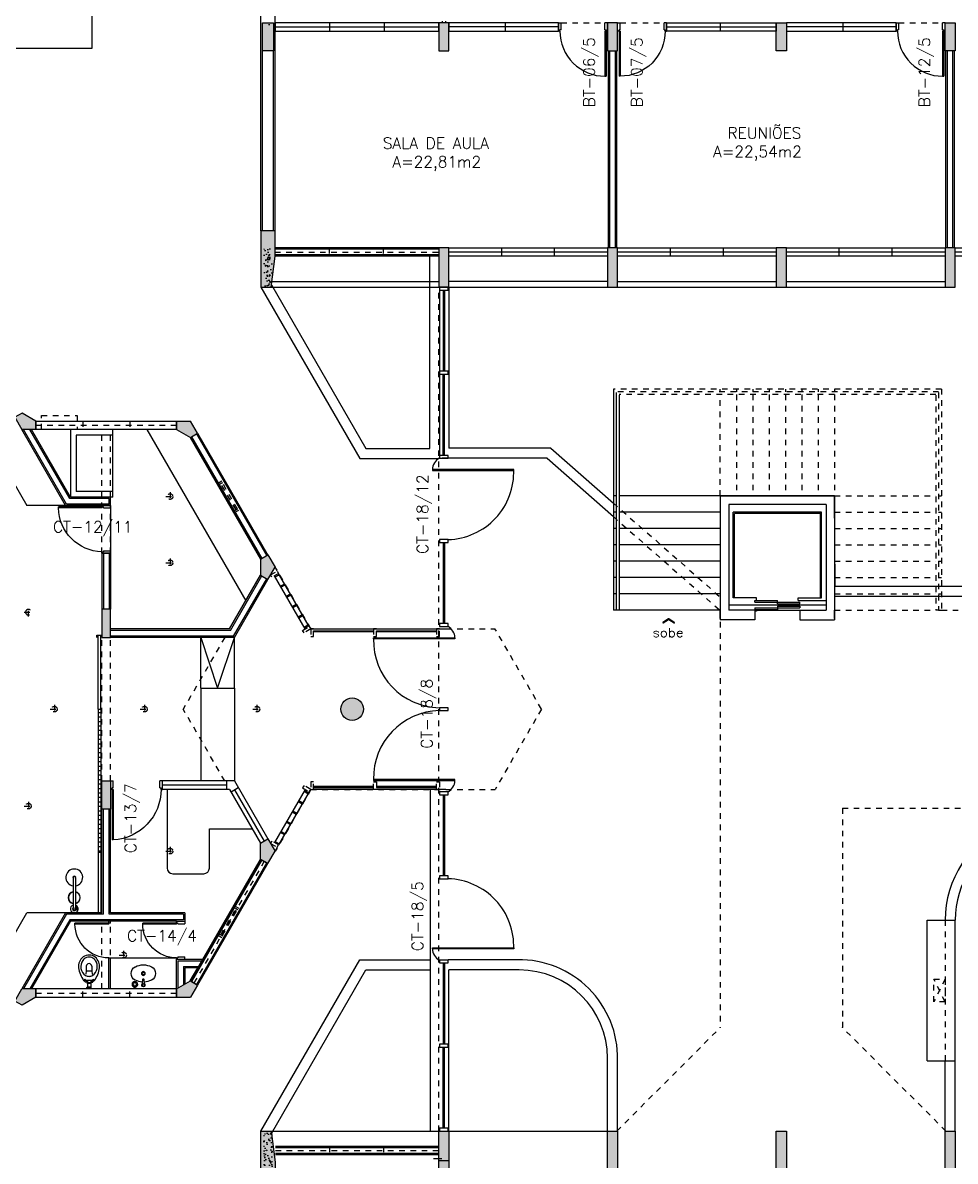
# Model space of a CAD drawing. Header units: metres. Extents: x -31 to 130, y -13 to 69.
# Drawn here: x -4.68 to 11.89, y 14.09 to 34.33 of the extents above; entities that cross this region are included whole.
import ezdxf

# ---------------------------------------------------------------- set-up
doc = ezdxf.new("R2010")
doc.units = ezdxf.units.M
doc.header["$LTSCALE"] = 0.002
doc.header["$MEASUREMENT"] = 0
doc.linetypes.add('HIDDEN', pattern=[9.525, 6.35, -3.175])
doc.linetypes.add('HIDDEN2', pattern=[4.7625, 3.175, -1.5875])
doc.layers.get('0').update_dxf_attribs({"linetype": 'CONTINUOUS'})
for name, color, linetype in [('A-WC', 2, 'CONTINUOUS'), ('alv', 2, 'CONTINUOUS'), ('ar-alv', 2, 'CONTINUOUS'), ('ar-banc', 1, 'CONTINUOUS'), ('ar-banco', 2, 'CONTINUOUS'), ('ar-cal', 2, 'CONTINUOUS'), ('ar-div', 2, 'CONTINUOUS'), ('ar-esq', 2, 'CONTINUOUS'), ('ar-estc', 1, 'CONTINUOUS'), ('AR-LAY-OUT-EQUIPAMENTOS', 1, 'CONTINUOUS'), ('ar-piso', 1, 'CONTINUOUS'), ('ar-proj', 1, 'HIDDEN'), ('ar-projarmario', 1, 'HIDDEN'), ('ar-reboco', 2, 'CONTINUOUS'), ('ar-wc', 2, 'CONTINUOUS'), ('cap01', 2, 'CONTINUOUS'), ('cap02', 1, 'CONTINUOUS'), ('corrimao', 2, 'CONTINUOUS'), ('el-lumin', 1, 'HIDDEN2'), ('elevador', 1, 'CONTINUOUS'), ('ENDEREÇO', 2, 'CONTINUOUS'), ('esq-01', 1, 'CONTINUOUS'), ('esq-02', 1, 'CONTINUOUS'), ('esq-03', 1, 'HIDDEN'), ('estc-01', 3, 'CONTINUOUS'), ('h-estc', 3, 'CONTINUOUS'), ('h-jardim', 1, 'CONTINUOUS'), ('MARGEM', 1, 'CONTINUOUS'), ('mob1', 1, 'CONTINUOUS'), ('nivel', 1, 'CONTINUOUS'), ('proj', 1, 'HIDDEN'), ('ptm', 2, 'CONTINUOUS'), ('ptm1', 1, 'CONTINUOUS'), ('SIM', 1, 'CONTINUOUS'), ('TEXTO', 2, 'CONTINUOUS'), ('URB-ESTACION', 1, 'CONTINUOUS'), ('WC1', 1, 'CONTINUOUS'), ('WC2', 1, 'CONTINUOUS'), ('WC3', 41, 'CONTINUOUS'), ('ÁREA', 2, 'CONTINUOUS')]:
    doc.layers.add(name, color=color, linetype=linetype)
doc.styles.add('S16', font='simplex.shx', dxfattribs={"width": 1.1, "height": 0.16})
doc.styles.add('UNB-100', font='simplex.shx', dxfattribs={"height": 0.2})
doc.styles.add('UNB1-100', font='simplex.shx', dxfattribs={"height": 0.2})

# ---------------------------------------------------------------- blocks, each defined once
blk = doc.blocks.new('plr01-01p')
at = {"layer": 'h-estc'}
blk.add_hatch(color=3, dxfattribs=at).paths.add_polyline_path([(0.09, 0.075), (-0.09, 0.075), (-0.09, -0.625), (0.09, -0.625)])
at = {"layer": 'estc-01', "color": 3}
blk.add_lwpolyline([(-0.09, 0.075), (-0.09, -0.625), (0.09, -0.625), (0.09, 0.075)], close=True, dxfattribs=at)
blk = doc.blocks.new('plr02-01p')
at = {"layer": 'h-estc'}
blk.add_hatch(color=3, dxfattribs=at).paths.add_polyline_path([(0.09, 0.075), (-0.09, 0.075), (-0.09, -0.425), (0.09, -0.425)])
at = {"layer": 'estc-01', "color": 3}
blk.add_lwpolyline([(-0.09, 0.075), (-0.09, -0.425), (0.09, -0.425), (0.09, 0.075)], close=True, dxfattribs=at)
blk = doc.blocks.new('esq15-01p')
at = {"layer": 'esq-01'}
for p, q in [((2.91, 0), (0.09, 0)), ((1.03, -0.075), (1.03, 0.075)), ((1.97, -0.075), (1.97, 0.075))]:
    blk.add_line(p, q, dxfattribs=at)
at = {"layer": 'esq-02'}
blk.add_lwpolyline([(2.91, -0.075), (0.09, -0.075), (0.09, 0.075), (2.91, 0.075)], close=True, dxfattribs=at)
blk = doc.blocks.new('pm-80-01p')
at = {"layer": 'ptm'}
for p, q in [((0.105, 0.075), (0.105, 0.875)), ((0.125, 0.875), (0.105, 0.875)), ((0.125, 0.075), (0.125, 0.875)), ((0.105, 0.075), (0.08, 0.075)), ((0.08, 0.075), (0.08, -0.075)), ((0.125, 0.075), (0.105, 0.075)), ((0.105, 0.075), (0.105, 0.05)), ((0.125, 0.05), (0.105, 0.05)), ((0.125, 0.05), (0.125, -0.075)), ((0.905, 0.05), (0.905, -0.075)), ((0.905, 0.05), (0.925, 0.05)), ((0.925, 0.075), (0.95, 0.075)), ((0.925, 0.075), (0.925, 0.05)), ((0.95, 0.075), (0.95, -0.075)), ((0.08, -0.075), (0.125, -0.075)), ((0.95, -0.075), (0.905, -0.075))]:
    blk.add_line(p, q, dxfattribs=at)
at = {"layer": 'ptm', "color": 1}
blk.add_arc((0.125, 0.075), 0.8, 360, 90, dxfattribs=at)
blk = doc.blocks.new('esq16-01p')
at = {"layer": 'esq-01'}
for p, q in [((2.025, 0), (0.075, 0)), ((1.075, 0.075), (1.075, -0.075)), ((2.025, 0.075), (2.025, -0.075))]:
    blk.add_line(p, q, dxfattribs=at)
at = {"layer": 'esq-02'}
blk.add_lwpolyline([(2.025, 0.075), (0.075, 0.075), (0.075, -0.075), (2.025, -0.075)], close=True, dxfattribs=at)
at = {"rotation": 180}
blk.add_blockref('pm-80-01p', (2.975, 0), dxfattribs=at)
blk = doc.blocks.new('plr02-02p')
at = {"layer": 'h-estc'}
h = blk.add_hatch(dxfattribs=at)
h.set_pattern_fill('AR-CONC', color=256, scale=0.001, style=0)
h.set_pattern_definition([(50, (0, 0), (0.18218, -0.01594), [0.01905, -0.20955]), (355, (0, 0), (-0.03524, 0.19106), [0.01524, -0.16764]), (100.45, (0.01518, -0.00133), (0.14694, 0.17512), [0.01619, -0.17809]), (46.18, (0, 0.0508), (0.27108, -0.04204), [0.02857, -0.31433]), (96.64, (0.0226, 0.0473), (0.2374, 0.24743), [0.02429, -0.26714]), (351.18, (0, 0.0508), (0.2374, 0.24743), [0.02286, -0.25146]), (21, (0.0254, 0.0381), (0.15161, -0.10227), [0.01905, -0.20955]), (326, (0.0254, 0.0381), (0.0618, 0.18419), [0.01524, -0.16764]), (71.45, (0.03803, 0.02958), (0.21342, 0.08192), [0.01619, -0.17809]), (37.5, (0, 0), (0.00309, 0.084555), [0, -0.165608, 0, -0.17018, 0, -0.168275]), (7.5, (0, 0), (0.06682, 0.10018), [0, -0.097028, 0, -0.161798, 0, -0.064135]), (327.5, (-0.05664, 0), (0.13559, -0.00573), [0, -0.0635, 0, -0.19812, 0, -0.26289]), (317.5, (-0.08204, 0), (0.14813, 0.02543), [0, -0.08255, 0, -0.131572, 0, -0.18669])])
h.paths.add_polyline_path([(-0.125, 0.075), (-0.125, 0), (0, 0), (0, 0.075)])
h = blk.add_hatch(color=256, dxfattribs=at)
h.paths.add_polyline_path([(0.1, 0), (-0.1, 0), (-0.1, -0.425), (0.1, -0.425)])
h.paths.add_polyline_path([(0, 0.075), (-0.1, 0.075), (-0.1, 0), (0, 0)])
h.paths.add_polyline_path([(0.1, 0.075), (0, 0.075), (0, 0), (0.1, 0)])
at = {"layer": 'estc-01'}
for p, q in [((-0.1, 0.075), (-0.1, -0.425)), ((0.1, -0.425), (0.1, 0.075))]:
    blk.add_line(p, q, dxfattribs=at)
for points in [[(0.1, 0.075), (-0.1, 0.075)], [(-0.1, -0.425), (0.1, -0.425)]]:
    blk.add_lwpolyline(points, dxfattribs=at)
blk = doc.blocks.new('plr01-03p')
at = {"layer": 'h-estc'}
blk.add_hatch(color=256, dxfattribs=at).paths.add_polyline_path([(-0.125, -0.475), (-0.125, -0.925), (0.125, -0.925), (0.125, 0.075), (-0.055, 0.075)])
h = blk.add_hatch(dxfattribs=at)
h.set_pattern_fill('AR-CONC', color=256, scale=0.001, style=0)
h.set_pattern_definition([(50, (0, 0), (0.182185, -0.01594), [0.01905, -0.20955]), (355, (0, 0), (-0.035243, 0.191057), [0.01524, -0.16764]), (100.45, (0.01518, -0.00133), (0.146943, 0.175117), [0.01619, -0.17809]), (46.184, (0, 0.0508), (0.27108, -0.04204), [0.028575, -0.314325]), (96.636, (0.0226, 0.0473), (0.2374, 0.24743), [0.024285, -0.267135]), (351.184, (0, 0.0508), (0.2374, 0.24743), [0.02286, -0.25146]), (21, (0.0254, 0.0381), (0.151615, -0.102266), [0.01905, -0.20955]), (326, (0.0254, 0.0381), (0.0618, 0.18419), [0.01524, -0.16764]), (71.45, (0.03803, 0.02958), (0.213416, 0.081923), [0.01619, -0.17809]), (37.5, (0, 0), (0.0030886, 0.084555), [0, -0.165608, 0, -0.17018, 0, -0.168275]), (7.5, (0, 0), (0.06682, 0.10018), [0, -0.097028, 0, -0.161798, 0, -0.064135]), (327.5, (-0.05664, 0), (0.1355906, -0.005729), [0, -0.0635, 0, -0.19812, 0, -0.26289]), (317.5, (-0.08204, 0), (0.14813, 0.025426), [0, -0.08255, 0, -0.131572, 0, -0.18669])])
h.paths.add_polyline_path([(0.075, 0), (-0.075, 0), (-0.075, -0.625), (0.075, -0.625)])
h.paths.add_polyline_path([(0.075, 0.075), (-0.075, 0.075), (-0.075, 0), (0.075, 0)])
at = {"layer": 'estc-01'}
blk.add_lwpolyline([(-0.125, -0.475), (-0.125, -0.925), (0.125, -0.925), (0.125, 0.075), (-0.055, 0.075), (-0.125, -0.475)], close=True, dxfattribs=at)
blk = doc.blocks.new('esq51-01p')
at = {"layer": 'esq-01'}
for points in [[(-7.45, 0.079), (-7.5, 0.079), (-7.5, -0.075), (-7.45, -0.075)], [(-5.955, 0.079), (-6.005, 0.079), (-6.005, -0.075), (-5.955, -0.075)], [(-4.46, 0.079), (-4.51, 0.079), (-4.51, -0.075), (-4.46, -0.075)], [(-2.965, 0.079), (-3.015, 0.079), (-3.015, -0.075), (-2.965, -0.075)], [(-1.47, 0.079), (-1.52, 0.079), (-1.52, -0.075), (-1.47, -0.075)], [(0.025, 0.079), (-0.025, 0.079), (-0.025, -0.075), (0.025, -0.075)], [(1.52, 0.079), (1.47, 0.079), (1.47, -0.075), (1.52, -0.075)], [(3.015, 0.079), (2.965, 0.079), (2.965, -0.075), (3.015, -0.075)], [(4.51, 0.079), (4.46, 0.079), (4.46, -0.075), (4.51, -0.075)], [(6.005, 0.079), (5.955, 0.079), (5.955, -0.075), (6.005, -0.075)], [(7.5, 0.079), (7.45, 0.079), (7.45, -0.075), (7.5, -0.075)]]:
    blk.add_lwpolyline(points, close=True, dxfattribs=at)
at = {"layer": 'esq-02'}
for p, q in [((-7.45, 0.01), (-6.005, 0.01)), ((-4.51, 0.01), (-5.955, 0.01)), ((-1.52, 0.01), (-2.965, 0.01)), ((2.965, 0.01), (1.52, 0.01)), ((4.51, 0.01), (5.955, 0.01)), ((7.45, 0.01), (6.005, 0.01)), ((-7.45, -0.01), (-6.005, -0.01)), ((-4.51, -0.01), (-5.955, -0.01)), ((-1.52, -0.01), (-2.965, -0.01)), ((2.965, -0.01), (1.52, -0.01)), ((4.51, -0.01), (5.955, -0.01)), ((7.45, -0.01), (6.005, -0.01))]:
    blk.add_line(p, q, dxfattribs=at)
for points in [[(-1.27, -0.198), (-1.25, -0.198), (-1.25, 1.247), (-1.27, 1.247)], [(1.27, -0.198), (1.25, -0.198), (1.25, 1.247), (1.27, 1.247)], [(-4.261, 0.202), (-4.241, 0.202), (-4.241, -1.243), (-4.261, -1.243)], [(4.261, 0.202), (4.241, 0.202), (4.241, -1.243), (4.261, -1.243)]]:
    blk.add_lwpolyline(points, close=True, dxfattribs=at)
for centre in [(-4.25, 0.002), (-1.26, 0.002), (1.26, 0.002), (4.25, 0.002)]:
    blk.add_circle(centre, 0.01, dxfattribs=at)
at = {"layer": 'nivel'}
for centre, radius, start, end in [((-1.224, 0.049), 1.199, 1.4551, 91.2754), ((1.223, 0.049), 1.199, 88.7246, 178.5449), ((-4.25, -0.038), 0.241, 92.5546, 150.7879), ((4.25, -0.038), 0.241, 29.2121, 87.4454), ((-4.214, -0.045), 1.199, 267.753, 358.5449), ((-1.26, 0.042), 0.241, 209.2121, 267.6179), ((1.26, 0.042), 0.241, 272.3821, 330.7879), ((4.214, -0.045), 1.199, 181.4551, 272.247)]:
    blk.add_arc(centre, radius, start, end, dxfattribs=at)
blk = doc.blocks.new('esq16e-01p')
at = {"layer": 'esq-01'}
for p, q in [((2.91, 0), (0, 0)), ((0.97, -0.075), (0.97, 0.075)), ((1.94, -0.075), (1.94, 0.075))]:
    blk.add_line(p, q, dxfattribs=at)
at = {"layer": 'esq-02'}
blk.add_lwpolyline([(2.91, 0.075), (0, 0.075), (0, -0.075), (2.91, -0.075), (2.91, 0.075)], close=True, dxfattribs=at)
blk = doc.blocks.new('esq38-01p')
at = {"layer": 'esq-02'}
h = blk.add_hatch(dxfattribs=at)
h.set_pattern_fill('LINE', color=256, scale=0.025, angle=90, style=0)
h.set_pattern_definition([(90, (0, 0), (-0.079375, 5e-18), [])])
h.paths.add_polyline_path([(2.55, -0.025), (2.55, 0.025), (0, 0.025), (0, -0.025)])
for p, q in [((0, -0.025), (0, 0.025)), ((0, 0.025), (2.55, 0.025)), ((2.55, 0.025), (2.55, -0.025)), ((0, -0.025), (2.55, -0.025))]:
    blk.add_line(p, q, dxfattribs=at)
blk = doc.blocks.new('cp-02p')
at = {"layer": 'cap01'}
for p, q in [((-0.75, 0.6), (-0.75, 0.5)), ((-0.75, 0.6), (0, 0.6)), ((-0.75, 0.5), (-0.1, 0.5)), ((-0.725, 0.6), (0, 0.6)), ((-0.1, -0.5), (-0.1, 0.5)), ((0, -0.6), (0, 0.6)), ((-0.75, -0.5), (-0.1, -0.5)), ((-0.75, -0.5), (-0.75, -0.6)), ((-0.75, -0.6), (0, -0.6))]:
    blk.add_line(p, q, dxfattribs=at)
at = {"layer": 'cap02'}
blk.add_line((-0.75, 0.5), (-0.75, -0.5), dxfattribs=at)
blk = doc.blocks.new('BACI-01P')
at = {"layer": 'WC1', "color": 1}
for p, q in [((0.114, 0.03), (0.114, -0.03)), ((0.119, 0.03), (0.114, 0.03)), ((0.119, 0.03), (0.119, 0.062)), ((0.146, 0.086), (0.146, 0.089)), ((0.119, -0.03), (0.114, -0.03)), ((0.119, -0.03), (0.119, -0.062)), ((0.146, -0.086), (0.146, -0.089))]:
    blk.add_line(p, q, dxfattribs=at)
for centre, radius, start, end in [((0.128, 0.062), 0.00909, 126.1604, 180), ((0.404, -0.315), 0.477, 122.7818, 126.1604), ((0.155, 0.089), 0.00909, 126.3358, 180), ((0.436, -0.294), 0.484, 97.6805, 126.3454), ((0.4, -0.02), 0.208, 36.8881, 97.6805), ((0.427, 0), 0.174, 320.4767, 36.8881), ((0.128, -0.062), 0.00909, 180, 233.8396), ((0.404, 0.315), 0.477, 233.8396, 237.2182), ((0.155, -0.089), 0.00909, 180, 238.9825), ((0.436, 0.294), 0.484, 233.7577, 262.3195), ((0.4, 0.021), 0.208, 262.3195, 320.8979)]:
    blk.add_arc(centre, radius, start, end, dxfattribs=at)
at = {"layer": 'WC2', "color": 1}
for p, q in [((0, 0.04), (0.023, 0.04)), ((0.025, 0.035), (0.025, 0.038)), ((0.025, -0.035), (0.025, 0.035)), ((0.025, 0.035), (0.028, 0.035)), ((0.03, -0.033), (0.03, 0.033)), ((0.1, 0.03), (0.03, 0.03)), ((0.1, 0.03), (0.1, -0.03)), ((0.146, -0.086), (0.146, 0.086)), ((0, -0.04), (0.023, -0.04)), ((0.025, -0.038), (0.025, -0.035)), ((0.025, -0.035), (0.028, -0.035)), ((0.1, -0.03), (0.03, -0.03))]:
    blk.add_line(p, q, dxfattribs=at)
for centre, radius, start, end in [((0.023, 0.038), 0.002, 0, 90), ((0.028, 0.033), 0.002, 0, 90), ((0.107, 0.03), 0.00697, 0, 180), ((0.334, 0), 0.112, 147.3201, 180), ((0.334, 0), 0.112, 180, 212.6799), ((0.397, -0.04), 0.187, 54.2515, 147.3201), ((0.413, -0.018), 0.159, 41.3299, 54.2515), ((0.433, 0), 0.132, 0, 41.3299), ((0.433, 0), 0.132, 318.6701, 0), ((0.023, -0.038), 0.002, 270, 0), ((0.028, -0.033), 0.002, 270, 0), ((0.107, -0.03), 0.00697, 180, 0), ((0.397, 0.04), 0.187, 212.6799, 305.7485), ((0.413, 0.018), 0.159, 305.7485, 318.6701)]:
    blk.add_arc(centre, radius, start, end, dxfattribs=at)
at = {"layer": 'WC3', "color": 1}
for p, q in [((0.146, 0.05), (0.119, 0.05)), ((0.146, 0.03), (0.119, 0.03)), ((0.261, 0.056), (0.259, 0.059)), ((0.323, 0.049), (0.261, 0.056)), ((0.323, 0.049), (0.323, -0.049)), ((0.401, 0.049), (0.323, 0.049)), ((0.146, -0.03), (0.119, -0.03)), ((0.146, -0.05), (0.119, -0.05)), ((0.261, -0.056), (0.259, -0.059)), ((0.323, -0.049), (0.261, -0.056)), ((0.401, -0.049), (0.323, -0.049))]:
    blk.add_line(p, q, dxfattribs=at)
for centre in [(0.164, 0.075), (0.164, -0.075)]:
    blk.add_circle(centre, 0.00682, dxfattribs=at)
blk.add_arc((0.401, 0), 0.0486, 270, 90, dxfattribs=at)
blk = doc.blocks.new('pm-60-01p')
at = {"layer": 'ptm'}
for p, q in [((0.105, 0.075), (0.105, 0.675)), ((0.125, 0.675), (0.105, 0.675)), ((0.125, 0.075), (0.125, 0.675)), ((0.125, 0.075), (0.105, 0.075))]:
    blk.add_line(p, q, dxfattribs=at)
at = {"layer": 'ptm1'}
blk.add_arc((0.125, 0.075), 0.6, 0, 90, dxfattribs=at)
blk = doc.blocks.new('pm-90-01p')
at = {"layer": 'ptm'}
for p, q in [((0.105, 0.075), (0.105, 0.975)), ((0.125, 0.975), (0.105, 0.975)), ((0.125, 0.075), (0.125, 0.975)), ((0.105, 0.075), (0.08, 0.075)), ((0.08, 0.075), (0.08, -0.075)), ((0.125, 0.075), (0.105, 0.075)), ((0.125, 0.075), (0.105, 0.075)), ((0.105, 0.075), (0.105, 0.05)), ((0.125, 0.05), (0.105, 0.05)), ((0.125, 0.05), (0.125, -0.075)), ((0.955, 0.05), (0.955, -0.075)), ((0.955, 0.05), (0.975, 0.05)), ((0.975, 0.075), (1, 0.075)), ((0.975, 0.075), (0.975, 0.05)), ((1, 0.075), (1, -0.075)), ((0.08, -0.075), (0.125, -0.075)), ((1, -0.075), (0.955, -0.075))]:
    blk.add_line(p, q, dxfattribs=at)
at = {"layer": 'ptm', "color": 1}
blk.add_arc((0.073, 0.074), 0.902, 0.054, 86.687, dxfattribs=at)
blk = doc.blocks.new('esq36-01p')
at = {"layer": 'ar-reboco'}
for p, q in [((2.279, 0.075), (1, 0.075)), ((2.143, -0.075), (2.143, 0.075)), ((2.279, 0.075), (2.875, -0.957)), ((2.193, -0.075), (1, -0.075)), ((2.193, -0.075), (2.745, -1.032)), ((2.218, -0.118), (2.348, -0.043))]:
    blk.add_line(p, q, dxfattribs=at)
at = {"layer": 'esq-01'}
for p, q in [((2.143, 0), (1, 0)), ((2.283, -0.081), (2.81, -0.994)), ((2.745, -1.032), (2.875, -0.957))]:
    blk.add_line(p, q, dxfattribs=at)
at = {"layer": 'ar-esq', "xscale": -1, "rotation": 179.9999999999998}
blk.add_blockref('pm-90-01p', (0, 0), dxfattribs=at)
blk = doc.blocks.new('pm-80-02p')
at = {"layer": 'ptm'}
for p, q in [((0.105, 0.075), (0.104, 0.85)), ((0.124, 0.85), (0.104, 0.85)), ((0.125, 0.075), (0.124, 0.85)), ((0.105, 0.075), (0.08, 0.075)), ((0.08, 0.075), (0.08, -0.075)), ((0.125, 0.075), (0.105, 0.075)), ((0.105, 0.075), (0.105, 0.05)), ((0.125, 0.05), (0.105, 0.05)), ((0.125, 0.05), (0.125, -0.075)), ((0.885, 0.05), (0.885, -0.075)), ((0.885, 0.05), (0.905, 0.05)), ((0.905, 0.075), (0.93, 0.075)), ((0.905, 0.075), (0.905, 0.05)), ((0.93, 0.075), (0.93, -0.075)), ((0.08, -0.075), (0.125, -0.075)), ((0.93, -0.075), (0.885, -0.075))]:
    blk.add_line(p, q, dxfattribs=at)
at = {"layer": 'ptm1', "color": 1}
blk.add_arc((0.105, 0.05), 0.8, 1.7908, 88.6113, dxfattribs=at)
blk = doc.blocks.new('CUBA-01P')
at = {"layer": 'WC1'}
blk.add_circle((-0.15, -0.08), 0.05, dxfattribs=at)
for centre, radius, start, end in [((-0.083, -0.273), 0.134, 116.4054, 243.5946), ((0, -0.44), 0.32, 92.8226, 116.4054), ((0, -0.44), 0.32, 63.5946, 87.2424), ((0.083, -0.273), 0.134, 296.4054, 63.5946), ((0, -0.106), 0.32, 243.5946, 296.4054)]:
    blk.add_arc(centre, radius, start, end, dxfattribs=at)
at = {"layer": 'WC2'}
for p, q in [((-0.155, 0), (-0.155, -0.03)), ((-0.145, 0), (-0.145, -0.03)), ((-0.02, -0.068), (-0.012, -0.165)), ((0.02, -0.068), (0.012, -0.165))]:
    blk.add_line(p, q, dxfattribs=at)
for centre, radius in [((-0.15, -0.08), 0.03), ((0, -0.068), 0.02), ((0, -0.273), 0.033), ((0, -0.273), 0.0212)]:
    blk.add_circle(centre, radius, dxfattribs=at)
for centre, radius, start, end in [((0, -0.068), 0.03, 306.4013, 232.6706), ((0, -0.165), 0.012, 180, 10.1205)]:
    blk.add_arc(centre, radius, start, end, dxfattribs=at)
blk = doc.blocks.new('plr03-01p')
at = {"layer": 'h-estc'}
blk.add_hatch(color=3, dxfattribs=at).paths.add_polyline_path([(-0.245, 0.292), (-0.375, 0.217), (-0.25, 0), (0, 0), (0, 0.15)])
at = {"layer": 'ar-estc', "color": 3}
for p, q in [((-0.245, 0.292), (-0.375, 0.217)), ((-0.375, 0.217), (-0.25, 0)), ((-0.245, 0.292), (0, 0.15)), ((0, 0), (-0.25, 0)), ((0, 0.15), (0, 0))]:
    blk.add_line(p, q, dxfattribs=at)
blk = doc.blocks.new('esq34-01p')
at = {"layer": 'esq-02'}
blk.add_lwpolyline([(2.5, -0.075), (0, -0.075), (0, 0.075), (2.5, 0.075)], close=True, dxfattribs=at)
at = {"layer": 'esq-03'}
for p, q in [((2.5, 0), (0, 0)), ((0.833, -0.075), (0.833, 0.075)), ((1.667, -0.075), (1.667, 0.075))]:
    blk.add_line(p, q, dxfattribs=at)
blk = doc.blocks.new('BOX')
at = {"color": 1}
for p, q in [((-0.057, -0.14), (-0.057, -0.2)), ((-0.053, -0.14), (-0.053, -0.2)), ((-0.03, -0.165), (-0.053, -0.165)), ((-0.03, -0.175), (-0.053, -0.175)), ((-0.02, -0.73), (-0.02, -0.192)), ((0.02, -0.73), (0.02, -0.192))]:
    blk.add_line(p, q, dxfattribs=at)
blk.add_circle((0, -0.17), 0.02, dxfattribs=at)
for centre, radius, start, end in [((0, -0.17), 0.0699, 286.6348, 253.3652), ((-0.055, -0.14), 0.002, 0, 180), ((-0.055, -0.2), 0.002, 180, 0), ((0, -0.17), 0.03, 311.8103, 228.1897), ((0, -0.371), 0.107, 100.7532, 259.2468), ((0, -0.371), 0.103, 100.7532, 259.2468), ((0, -0.371), 0.103, 280.7532, 79.2468), ((0, -0.371), 0.107, 280.7532, 79.2468), ((0, -0.73), 0.15, 97.6623, 82.3377), ((0, -0.73), 0.025, 143.1301, 36.8699), ((0, -0.73), 0.02, 180, 0)]:
    blk.add_arc(centre, radius, start, end, dxfattribs=at)
blk = doc.blocks.new('chuvemerg-p')
at = {"layer": 'A-WC', "color": 1, "xscale": 4.000000000000012, "yscale": 4.000000000000012, "zscale": 4.000000000000012, "rotation": 315.0000000000003}
blk.add_blockref('BOX', (0, 0), dxfattribs=at)
blk = doc.blocks.new('chuveiro-emerg')
at = {"layer": 'AR-LAY-OUT-EQUIPAMENTOS', "xscale": 0.250000000000002, "yscale": 0.250000000000002, "zscale": 0.250000000000002, "rotation": 134.9999999999999}
blk.add_blockref('chuvemerg-p', (-0.1, -0.0075), dxfattribs=at)
blk = doc.blocks.new('eq27')
at = {"layer": 'proj', "ltscale": 0.3}
for p, q in [((-0.28, 0.185), (-0.15, 0.26)), ((-0.265, 0.159), (-0.135, 0.234)), ((0.083, -0.264), (-0.187, 0.204)), ((0.057, -0.279), (-0.213, 0.189)), ((0.005, -0.309), (0.135, -0.234)), ((0.02, -0.335), (0.15, -0.26))]:
    blk.add_line(p, q, dxfattribs=at)
blk = doc.blocks.new('el-luminária')
at = {"layer": 'el-lumin', "color": 1}
for p, q in [((-0.075, 0), (0.075, 0)), ((0, 0.075), (0, -0.075))]:
    blk.add_line(p, q, dxfattribs=at)
at = {"layer": 'el-lumin'}
blk.add_circle((0, 0), 0.05, dxfattribs=at)
blk = doc.blocks.new('grelha proj')
at = {"layer": 'ar-proj', "color": 1}
for p, q in [((0.4, 0.2), (0, 0)), ((0, 0.2), (0.4, 0))]:
    blk.add_line(p, q, dxfattribs=at)
blk.add_lwpolyline([(0, 0.2), (0.4, 0.2), (0.4, 0), (0, 0)], close=True, dxfattribs=at)
blk = doc.blocks.new('seta-01')
at = {"layer": 'SIM'}
h = blk.add_hatch(color=256, dxfattribs=at)
edge = h.paths.add_edge_path()
edge.add_line((0.101, -0.062), (0.003, 0.003))
edge.add_arc((0, -0.001), 0.005, 56.4755, 123.5245)
edge.add_line((-0.003, 0.003), (-0.101, -0.062))
edge.add_arc((-0.099, -0.066), 0.00418, 123.5245, 303.5245)
edge.add_line((-0.097, -0.069), (-0.003, -0.007))
edge.add_arc((0, -0.011), 0.005, 56.4755, 123.5245, ccw=False)
edge.add_line((0.003, -0.007), (0.097, -0.069))
edge.add_arc((0.099, -0.066), 0.00418, 236.4755, 416.4755)
blk.add_lwpolyline([(0.101, -0.062), (0.003, 0.003, 0.301199), (-0.003, 0.003), (-0.101, -0.062, 1), (-0.097, -0.069), (-0.003, -0.007, -0.301199), (0.003, -0.007), (0.097, -0.069, 1)], format="xyb", close=True, dxfattribs=at)

msp = doc.modelspace()

# ---------------------------------------------------------------- hatches: boundary and pattern name
at = {"layer": 'h-estc'}
for points in [[(-3.125, 23.9), (-3.275, 23.9), (-3.275, 23.4), (-3.125, 23.4)], [(1.37, 22.125, 1), (0.97, 22.125, 1)], [(-3.125, 20.85), (-3.275, 20.85), (-3.275, 20.35), (-3.125, 20.35)]]:
    msp.add_hatch(color=3, dxfattribs=at).paths.add_polyline_path(points)

# ---------------------------------------------------------------- linework, layer by layer
at = {"layer": 'alv'}
for p, q in [((7.715, 25.915), (7.715, 23.715)), ((7.715, 25.915), (9.745, 25.915)), ((9.745, 25.915), (9.745, 23.715)), ((7.865, 25.765), (7.865, 23.885)), ((9.595, 25.765), (7.865, 25.765)), ((9.595, 25.765), (9.595, 23.885)), ((7.715, 23.735), (7.715, 23.885)), ((8.33, 23.885), (7.865, 23.885)), ((8.33, 23.885), (8.33, 23.715)), ((9.13, 23.885), (9.13, 23.715)), ((9.13, 23.885), (9.595, 23.885)), ((9.565, 23.885), (9.565, 23.885)), ((9.745, 23.735), (9.745, 23.885)), ((8.33, 23.715), (7.715, 23.715)), ((9.13, 23.715), (9.745, 23.715))]:
    msp.add_line(p, q, dxfattribs=at)
at = {"layer": 'ar-alv'}
for p, q in [((-0.425, 30.625), (-0.425, 33.826)), ((-0.225, 30.625), (-0.225, 33.826)), ((5.75, 30.325), (5.75, 33.825)), ((5.85, 30.325), (5.85, 33.825)), ((11.75, 30.325), (11.75, 33.825)), ((11.85, 30.325), (11.85, 33.825)), ((2.71, 30.3), (-0.2, 30.3)), ((2.71, 30.2), (-0.2, 30.2)), ((-3.906, 25.771), (-4.671, 27.096)), ((-3.848, 25.871), (-4.556, 27.096)), ((-1.683, 26.967), (-0.433, 24.802)), ((-1.597, 27.017), (-0.347, 24.852)), ((-3.15, 25.771), (-3.906, 25.771)), ((-3.15, 25.871), (-3.848, 25.871)), ((-3.15, 25.771), (-3.15, 25.871)), ((-3.25, 24.896), (-3.25, 23.9)), ((-3.15, 24.896), (-3.15, 23.9)), ((-0.993, 23.525), (-0.433, 24.494)), ((0.335, 23.551), (-0.209, 24.494)), ((0.409, 23.593), (-0.136, 24.537)), ((-0.935, 23.425), (-0.347, 24.444)), ((-0.993, 23.525), (-3.125, 23.525)), ((-0.935, 23.425), (-3.125, 23.425)), ((0.335, 20.699), (-0.209, 19.756)), ((0.409, 20.657), (-0.136, 19.713)), ((-3.25, 18.479), (-3.25, 20.35)), ((-3.15, 18.479), (-3.15, 20.35)), ((-0.433, 19.448), (-1.683, 17.283)), ((-1.469, 17.654), (-0.433, 19.448)), ((-0.347, 19.398), (-1.597, 17.233)), ((-0.347, 19.398), (-1.597, 17.233)), ((-3.906, 18.479), (-4.671, 17.154)), ((-3.25, 18.479), (-3.906, 18.479)), ((-1.825, 18.479), (-3.15, 18.479)), ((-1.825, 18.479), (-1.825, 18.379)), ((-3.848, 18.379), (-4.556, 17.154)), ((-1.825, 18.379), (-3.848, 18.379)), ((-1.925, 17.654), (-1.469, 17.654)), ((-1.925, 17.654), (-1.925, 17.168)), ((-1.825, 17.554), (-1.527, 17.554)), ((-1.825, 17.554), (-1.825, 17.226)), ((-1.683, 17.283), (-1.527, 17.554)), ((2.717, 14.329), (-0.193, 14.329)), ((2.717, 14.229), (-0.193, 14.229))]:
    msp.add_line(p, q, dxfattribs=at)
at = {"layer": 'ar-alv', "color": 2}
for p, q in [((-0.199, 24.477), (-0.126, 24.519)), ((-0.104, 24.312), (-0.031, 24.355)), ((-0.094, 24.295), (-0.021, 24.338)), ((0.001, 24.131), (0.074, 24.173)), ((0.011, 24.113), (0.084, 24.156)), ((0.106, 23.949), (0.179, 23.991)), ((0.116, 23.931), (0.189, 23.974)), ((0.211, 23.767), (0.284, 23.809)), ((0.221, 23.749), (0.294, 23.792)), ((0.316, 23.585), (0.389, 23.627)), ((0.326, 23.568), (0.399, 23.61)), ((0.316, 20.665), (0.389, 20.623)), ((0.326, 20.682), (0.399, 20.64)), ((0.211, 20.483), (0.284, 20.441)), ((0.221, 20.501), (0.294, 20.458)), ((0.106, 20.301), (0.179, 20.259)), ((0.116, 20.319), (0.189, 20.276)), ((0.001, 20.119), (0.074, 20.077)), ((0.011, 20.137), (0.084, 20.094)), ((-0.104, 19.938), (-0.031, 19.895)), ((-0.094, 19.955), (-0.021, 19.912)), ((-0.199, 19.773), (-0.126, 19.731))]:
    msp.add_line(p, q, dxfattribs=at)
at = {"layer": 'ar-banc'}
for p, q in [((-2.479, 27.096), (-0.72, 24.048)), ((-5.23, 26.813), (-4.613, 25.746)), ((-3.921, 25.746), (-4.613, 25.746)), ((-1.521, 22.5), (-1.521, 23.4)), ((-1.521, 23.4), (-1.221, 22.5)), ((-1.221, 22.5), (-0.921, 23.4)), ((-0.921, 22.5), (-0.921, 23.4)), ((-1.521, 22.5), (-1.521, 20.85)), ((-1.521, 22.5), (-0.921, 22.5)), ((-0.921, 22.5), (-0.921, 20.85)), ((-5.23, 17.437), (-4.613, 18.504)), ((-3.921, 18.504), (-4.613, 18.504)), ((-3.125, 17.704), (-1.956, 17.704)), ((-3.125, 17.154), (-3.125, 17.704))]:
    msp.add_line(p, q, dxfattribs=at)
at = {"layer": 'ar-banco'}
for p, q in [((11.39, 15.875), (11.39, 18.375)), ((11.39, 18.375), (11.89, 18.375)), ((11.89, 15.875), (11.89, 18.375)), ((11.39, 15.875), (11.89, 15.875))]:
    msp.add_line(p, q, dxfattribs=at)
at = {"layer": 'ar-cal'}
for p, q in [((2.55, 26.759), (2.55, 30.175)), ((-0.45, 29.625), (1.309, 26.579)), ((-0.265, 29.665), (1.413, 26.759)), ((2.721, 29.625), (2.721, 26.635)), ((2.89, 29.625), (2.89, 26.765)), ((1.413, 26.759), (2.55, 26.759)), ((4.703, 26.765), (2.89, 26.765)), ((4.703, 26.765), (5.815, 25.787)), ((1.309, 26.579), (2.71, 26.579)), ((4.635, 26.585), (2.77, 26.585)), ((4.635, 26.585), (5.815, 25.547)), ((13.14, 24.305), (9.755, 24.305)), ((13.14, 24.125), (9.745, 24.125)), ((2.56, 20.7), (2.56, 14.625)), ((11.71, 18.375), (11.71, 18.375)), ((-0.45, 14.625), (1.309, 17.671)), ((1.309, 17.671), (2.565, 17.671)), ((4.113, 17.671), (2.875, 17.671)), ((-0.265, 14.585), (1.413, 17.491)), ((1.413, 17.491), (2.56, 17.491)), ((2.89, 14.625), (2.89, 17.491)), ((4.14, 17.491), (2.89, 17.491)), ((5.71, 14.625), (5.71, 15.921)), ((5.89, 14.625), (5.89, 15.894)), ((11.71, 14.625), (11.71, 15.875)), ((11.89, 14.625), (11.89, 15.875)), ((2.617, 14.141), (2.767, 14.141))]:
    msp.add_line(p, q, dxfattribs=at)
for centre, radius, start, end in [((13.54, 18.375), 1.83, 47.6466, 180), ((13.54, 18.375), 1.65, 47.6466, 180), ((4.14, 15.921), 1.75, 359.1046, 90.8954), ((4.14, 15.921), 1.57, 360, 90)]:
    msp.add_arc(centre, radius, start, end, dxfattribs=at)
at = {"layer": 'ar-div'}
for p, q in [((2.77, 34.355), (2.77, 34.325)), ((2.83, 34.355), (2.83, 34.325))]:
    msp.add_line(p, q, dxfattribs=at)
at = {"layer": 'ar-esq'}
for p, q in [((-3.365, 23.4), (-3.365, 23.44)), ((-3.365, 23.44), (-3.275, 23.44)), ((-3.275, 23.4), (-3.275, 23.44))]:
    msp.add_line(p, q, dxfattribs=at)
at = {"layer": 'ar-esq', "color": 1}
for p, q in [((-3.345, 22.125), (-3.345, 23.44)), ((-3.295, 22.125), (-3.295, 23.44)), ((-3.345, 19.575), (-3.345, 18.504)), ((-3.295, 19.575), (-3.295, 18.504))]:
    msp.add_line(p, q, dxfattribs=at)
at = {"layer": 'ar-estc'}
for points in [[(-3.275, 23.4), (-3.125, 23.4), (-3.125, 23.9), (-3.275, 23.9)], [(-3.275, 20.85), (-3.125, 20.85), (-3.125, 20.35), (-3.275, 20.35)]]:
    msp.add_lwpolyline(points, close=True, dxfattribs=at)
msp.add_circle((1.17, 22.125), 0.2, dxfattribs=at)
at = {"layer": 'ar-piso'}
for p, q in [((-0.27, 29.625), (2.71, 29.625)), ((-0.257, 29.725), (2.701, 29.725)), ((2.89, 29.625), (5.71, 29.625)), ((5.719, 29.725), (2.899, 29.725)), ((5.89, 29.725), (8.71, 29.725)), ((5.89, 29.625), (8.71, 29.625)), ((8.89, 29.725), (11.71, 29.725)), ((8.89, 29.625), (11.71, 29.625)), ((5.815, 27.815), (5.815, 23.885)), ((5.865, 25.915), (5.815, 25.915)), ((7.715, 25.915), (5.915, 25.915)), ((-3.125, 25.746), (-3.125, 24.896)), ((5.865, 25.625), (5.815, 25.625)), ((7.715, 25.625), (5.915, 25.625)), ((5.865, 25.335), (5.815, 25.335)), ((7.715, 25.335), (5.915, 25.335)), ((5.865, 25.045), (5.815, 25.045)), ((7.715, 25.045), (5.915, 25.045)), ((5.865, 24.755), (5.815, 24.755)), ((7.715, 24.755), (5.915, 24.755)), ((5.865, 24.465), (5.815, 24.465)), ((7.715, 24.465), (5.915, 24.465)), ((5.865, 24.175), (5.815, 24.175)), ((7.715, 24.175), (5.915, 24.175)), ((5.865, 23.885), (5.815, 23.885)), ((7.715, 23.885), (5.915, 23.885)), ((9.595, 23.975), (7.865, 23.975)), ((8.33, 23.885), (9.13, 23.885)), ((-0.27, 14.625), (2.71, 14.625)), ((2.89, 14.625), (5.71, 14.625))]:
    msp.add_line(p, q, dxfattribs=at)
at = {"layer": 'ar-piso', "ltscale": 0.5}
msp.add_line((0.434, 23.55), (2.839, 23.55), dxfattribs=at)
at = {"layer": 'ar-piso', "ltscale": 0.0005}
msp.add_line((2.839, 20.7), (0.484, 20.7), dxfattribs=at)
at = {"layer": 'ar-proj'}
for p, q in [((4.885, 34.325), (5.665, 34.325)), ((5.935, 34.325), (6.715, 34.325)), ((10.885, 34.325), (11.665, 34.325)), ((11.645, 23.885), (16.715, 23.885)), ((7.715, 23.875), (7.715, 16.465)), ((9.885, 20.365), (25.715, 20.365)), ((9.885, 20.365), (9.885, 16.465)), ((11.71, 18.375), (11.71, 15.875)), ((5.875, 14.625), (7.715, 16.465)), ((11.725, 14.625), (9.885, 16.465))]:
    msp.add_line(p, q, dxfattribs=at)
at = {"layer": 'ar-projarmario'}
msp.add_line((2.71, 14.625), (2.71, 29.625), dxfattribs=at)
at = {"layer": 'ar-projarmario', "ltscale": 0.5}
for p, q in [((0.437, 23.555), (-0.196, 24.651)), ((0.437, 23.555), (3.71, 23.555)), ((4.536, 22.125), (3.71, 23.555)), ((-1.094, 23.4), (-1.83, 22.125)), ((-1.094, 20.85), (-1.83, 22.125)), ((4.536, 22.125), (3.713, 20.7)), ((0.437, 20.695), (-0.196, 19.599)), ((0.437, 20.695), (3.713, 20.695))]:
    msp.add_line(p, q, dxfattribs=at)
at = {"layer": 'ar-reboco'}
for p, q in [((-0.45, 30.625), (-0.45, 43.875)), ((-0.2, 30.625), (-0.2, 43.875)), ((5.725, 30.325), (5.725, 33.825)), ((5.875, 30.325), (5.875, 33.825)), ((11.725, 30.325), (11.725, 33.825)), ((11.875, 30.325), (11.875, 33.825)), ((2.71, 30.325), (-0.2, 30.325)), ((2.71, 30.175), (-0.2, 30.175)), ((-3.921, 25.746), (-4.7, 27.096)), ((-3.834, 25.896), (-4.527, 27.096)), ((-1.705, 26.955), (-0.455, 24.79)), ((-1.575, 27.03), (-0.325, 24.865)), ((-3.125, 25.746), (-3.921, 25.746)), ((-3.125, 25.896), (-3.834, 25.896)), ((-3.125, 25.746), (-3.125, 25.896)), ((-3.125, 24.896), (-3.275, 24.896)), ((-3.275, 24.896), (-3.275, 23.9)), ((-3.125, 24.896), (-3.125, 23.9)), ((-1.007, 23.55), (-0.455, 24.507)), ((-0.921, 23.4), (-0.325, 24.432)), ((-1.007, 23.55), (-3.125, 23.55)), ((-0.921, 23.4), (-3.125, 23.4)), ((-3.275, 18.504), (-3.275, 20.35)), ((-3.125, 18.504), (-3.125, 20.35)), ((-0.455, 19.46), (-1.705, 17.295)), ((-0.325, 19.385), (-1.575, 17.22)), ((-3.921, 18.504), (-4.7, 17.154)), ((-3.275, 18.504), (-3.921, 18.504)), ((-1.8, 18.504), (-3.125, 18.504)), ((-1.8, 18.504), (-1.8, 18.354)), ((-3.834, 18.354), (-4.527, 17.154)), ((-1.95, 18.354), (-3.834, 18.354)), ((-3.155, 18.324), (-3.155, 18.354)), ((-3.125, 18.324), (-3.155, 18.324)), ((-3.125, 18.324), (-3.125, 18.354)), ((-3.155, 17.154), (-3.155, 17.704)), ((-3.155, 17.704), (-3.125, 17.704)), ((-3.125, 17.154), (-3.125, 17.704)), ((-1.95, 17.679), (-1.483, 17.679)), ((-1.95, 17.154), (-1.95, 17.679)), ((-1.8, 17.529), (-1.8, 17.24)), ((-1.57, 17.529), (-1.8, 17.529)), ((2.717, 14.354), (-0.193, 14.354)), ((2.717, 14.204), (-0.193, 14.204))]:
    msp.add_line(p, q, dxfattribs=at)
at = {"layer": 'corrimao'}
for p, q in [((5.865, 27.755), (5.865, 23.885)), ((5.915, 27.705), (5.915, 23.885)), ((5.915, 23.885), (5.865, 23.885))]:
    msp.add_line(p, q, dxfattribs=at)
at = {"layer": 'el-lumin'}
msp.add_lwpolyline([(-4.35, 27.096), (-4.35, 27.346), (-3.717, 27.346), (-3.717, 27.096)], dxfattribs=at)
at = {"layer": 'elevador'}
for p, q in [((9.515, 25.625), (7.945, 25.625)), ((7.945, 24.105), (7.945, 25.625)), ((9.495, 25.605), (7.965, 25.605)), ((7.965, 24.105), (7.965, 25.605)), ((9.495, 24.105), (9.495, 25.605)), ((9.515, 24.105), (9.515, 25.625)), ((8.36, 24.105), (7.945, 24.105)), ((8.36, 24.055), (8.36, 24.105)), ((9.1, 24.105), (9.515, 24.105)), ((9.1, 24.055), (9.1, 24.105)), ((8.33, 24.055), (8.73, 24.055)), ((8.33, 24.025), (8.33, 24.055)), ((8.33, 24.025), (9.13, 24.025)), ((8.33, 23.925), (9.13, 23.925)), ((8.33, 23.925), (8.33, 23.895)), ((8.33, 23.895), (8.73, 23.895)), ((8.36, 23.895), (8.36, 23.865)), ((8.73, 23.995), (8.73, 24.055)), ((8.73, 23.995), (9.13, 23.995)), ((8.73, 23.955), (9.13, 23.955)), ((8.73, 23.955), (8.73, 23.895)), ((9.1, 24.055), (9.595, 24.055)), ((9.13, 23.995), (9.13, 24.025)), ((9.13, 23.995), (9.13, 24.025)), ((9.13, 23.955), (9.13, 23.925)), ((9.13, 23.955), (9.13, 23.925)), ((8.36, 23.865), (8.33, 23.865))]:
    msp.add_line(p, q, dxfattribs=at)
at = {"layer": 'esq-02'}
for points in [[(0.484, 23.5), (0.484, 23.52), (1.552, 23.52), (1.552, 23.5)], [(1.602, 23.5), (1.602, 23.52), (2.671, 23.52), (2.671, 23.5)], [(0.484, 20.75), (0.484, 20.73), (1.552, 20.73), (1.552, 20.75)], [(1.602, 20.75), (1.602, 20.73), (2.671, 20.73), (2.671, 20.75)]]:
    msp.add_lwpolyline(points, close=True, dxfattribs=at)
msp.add_lwpolyline([(-1.483, 17.679), (-0.455, 19.46), (-0.325, 19.385), (-1.575, 17.22), (-1.705, 17.295), (-1.57, 17.529)], dxfattribs=at)
at = {"layer": 'esq-03', "color": 3}
for p, q in [((-0.161, 24.58), (-0.2, 24.648)), ((-0.161, 19.67), (-0.2, 19.602))]:
    msp.add_line(p, q, dxfattribs=at)
at = {"layer": 'esq-03'}
msp.add_line((-0.39, 19.423), (-1.64, 17.258), dxfattribs=at)
at = {"layer": 'esq-03', "color": 3}
for points in [[(-0.161, 24.58), (-0.136, 24.537), (-0.254, 24.469), (-0.279, 24.512)], [(0.409, 23.593), (0.434, 23.55), (0.316, 23.482), (0.291, 23.525)], [(0.484, 23.55), (0.434, 23.55), (0.434, 23.414), (0.484, 23.414)], [(1.602, 23.55), (1.552, 23.55), (1.552, 23.414), (1.602, 23.414)], [(2.721, 23.55), (2.671, 23.55), (2.671, 23.414), (2.721, 23.414)], [(0.409, 20.657), (0.434, 20.7), (0.316, 20.768), (0.291, 20.725)], [(0.484, 20.836), (0.434, 20.836), (0.434, 20.7), (0.484, 20.7)], [(1.602, 20.7), (1.552, 20.7), (1.552, 20.836), (1.602, 20.836)], [(2.721, 20.7), (2.671, 20.7), (2.671, 20.836), (2.721, 20.836)], [(-0.161, 19.67), (-0.136, 19.713), (-0.254, 19.781), (-0.279, 19.738)]]:
    msp.add_lwpolyline(points, close=True, dxfattribs=at)
at = {"layer": 'h-jardim'}
for p, q in [((9.745, 25.915), (7.715, 25.915)), ((9.755, 24.305), (9.745, 25.915))]:
    msp.add_line(p, q, dxfattribs=at)
at = {"layer": 'MARGEM'}
msp.add_line((2.71, 14.105), (2.89, 14.105), dxfattribs=at)
at = {"layer": 'mob1'}
for p, q in [((-2.117, 20.7), (-2.117, 19.3)), ((-1.367, 19.3), (-1.367, 20)), ((-1.367, 20), (-0.603, 20)), ((-2.017, 19.2), (-1.467, 19.2))]:
    msp.add_line(p, q, dxfattribs=at)
for centre, start, end in [((-2.017, 19.3), 180, 270), ((-1.467, 19.3), 270, 0)]:
    msp.add_arc(centre, 0.1, start, end, dxfattribs=at)
at = {"layer": 'proj'}
for p, q in [((-0.2, 30.25), (2.71, 30.25)), ((0.76, 30.325), (0.76, 30.175)), ((1.721, 30.325), (1.721, 30.175)), ((11.645, 27.815), (5.815, 27.815)), ((11.595, 27.765), (5.865, 27.765)), ((7.715, 27.765), (7.715, 27.815)), ((8.005, 27.815), (8.005, 27.765)), ((8.295, 27.815), (8.295, 27.765)), ((8.585, 27.815), (8.585, 27.765)), ((8.875, 27.815), (8.875, 27.765)), ((9.165, 27.815), (9.165, 27.765)), ((9.455, 27.815), (9.455, 27.765)), ((9.745, 27.815), (9.745, 27.765)), ((11.595, 27.755), (11.595, 23.885)), ((11.645, 27.815), (11.645, 23.885)), ((11.545, 27.715), (5.915, 27.715)), ((7.715, 25.915), (7.715, 27.715)), ((8.005, 27.715), (8.005, 25.915)), ((8.295, 27.715), (8.295, 25.915)), ((8.585, 27.715), (8.585, 25.915)), ((8.875, 27.715), (8.875, 25.915)), ((9.165, 27.715), (9.165, 25.915)), ((9.455, 27.715), (9.455, 25.915)), ((9.745, 27.715), (9.745, 25.915)), ((11.545, 27.705), (11.545, 23.885)), ((-3.275, 24.896), (-3.275, 27.096)), ((-3.125, 24.896), (-3.125, 27.096)), ((9.745, 25.915), (11.545, 25.915)), ((11.595, 25.915), (11.645, 25.915)), ((5.815, 25.787), (7.715, 24.115)), ((5.815, 25.547), (7.715, 23.875)), ((9.745, 25.625), (11.545, 25.625)), ((11.595, 25.625), (11.645, 25.625)), ((9.745, 25.335), (11.545, 25.335)), ((11.595, 25.335), (11.645, 25.335)), ((9.745, 25.045), (11.545, 25.045)), ((11.595, 25.045), (11.645, 25.045)), ((9.745, 24.755), (11.545, 24.755)), ((11.595, 24.755), (11.645, 24.755)), ((9.745, 24.465), (11.545, 24.465)), ((11.595, 24.465), (11.645, 24.465)), ((9.745, 24.175), (11.545, 24.175)), ((11.595, 24.175), (11.645, 24.175)), ((9.745, 23.885), (11.545, 23.885)), ((11.595, 23.885), (11.545, 23.885)), ((11.595, 23.885), (11.645, 23.885)), ((-3.275, 20.85), (-3.275, 23.4)), ((-3.275, 20.85), (-3.275, 23.4)), ((-3.125, 20.85), (-3.125, 23.4)), ((-3.275, 17.154), (-3.275, 18.379)), ((-3.125, 17.154), (-3.125, 18.354)), ((-0.193, 14.279), (2.717, 14.279)), ((0.768, 14.354), (0.768, 14.204)), ((1.728, 14.354), (1.728, 14.204))]:
    msp.add_line(p, q, dxfattribs=at)
at = {"layer": 'ptm'}
for p, q in [((-1.95, 18.329), (-1.95, 18.354)), ((-1.95, 18.354), (-1.8, 18.354)), ((-1.95, 18.329), (-1.925, 18.329)), ((-1.925, 18.309), (-1.925, 18.329)), ((-1.925, 18.309), (-1.8, 18.309)), ((-1.8, 18.354), (-1.8, 18.309)), ((-1.95, 17.704), (-1.95, 17.679)), ((-1.95, 17.704), (-1.925, 17.704)), ((-1.925, 17.724), (-1.8, 17.724)), ((-1.925, 17.724), (-1.925, 17.704)), ((-1.8, 17.679), (-1.8, 17.724))]:
    msp.add_line(p, q, dxfattribs=at)
at = {"layer": 'URB-ESTACION'}
for p, q in [((-3.45, 33.875), (-3.45, 64.875)), ((-7.552, 33.875), (-3.45, 33.875))]:
    msp.add_line(p, q, dxfattribs=at)

# ---------------------------------------------------------------- block references
at = {"xscale": -1, "rotation": 90}
msp.add_blockref('pm-80-02p', (-3.2, 25.826), dxfattribs=at)
msp.add_blockref('seta-01', (6.795, 23.726))
at = {"rotation": 269.9999999999991}
msp.add_blockref('grelha proj', (11.51, 17.325), dxfattribs=at)
at = {"layer": 'ar-banc'}
for name, p, rotation in [('cp-02p', (-3.834, 26.496), 180), ('BACI-01P', (-3.505, 17.154), 90)]:
    msp.add_blockref(name, p, dxfattribs=dict(at, rotation=rotation))
at = {"layer": 'ar-banc', "xscale": -1, "rotation": 89.9999999999967}
msp.add_blockref('pm-60-01p', (-3.08, 18.429), dxfattribs=at)
at = {"layer": 'ar-esq'}
for name, p, rotation in [('esq16e-01p', (2.71, 34.25), 180), ('esq51-01p', (2.8, 22.125), 90.00000000000087), ('esq34-01p', (-1.95, 27.171), 180), ('esq38-01p', (-3.32, 22.125), 270)]:
    msp.add_blockref(name, p, dxfattribs=dict(at, rotation=rotation))
for name, p in [('esq16-01p', (2.815, 34.25)), ('esq16-01p', (8.815, 34.25)), ('esq15-01p', (2.8, 30.25)), ('esq15-01p', (5.8, 30.25)), ('esq15-01p', (8.8, 30.25)), ('esq15-01p', (11.8, 30.25))]:
    msp.add_blockref(name, p, dxfattribs=at)
at = {"layer": 'ar-esq', "xscale": -1}
for name, p in [('esq16-01p', (8.785, 34.25)), ('esq34-01p', (-1.95, 17.079))]:
    msp.add_blockref(name, p, dxfattribs=at)
at = {"layer": 'ar-estc', "xscale": -1}
for name, p in [('plr02-02p', (-0.325, 34.251)), ('plr02-01p', (8.8, 34.25)), ('plr02-01p', (11.8, 34.25)), ('plr01-03p', (-0.325, 14.55))]:
    msp.add_blockref(name, p, dxfattribs=at)
at = {"layer": 'ar-estc'}
for p in [(2.8, 34.25), (5.8, 34.25)]:
    msp.add_blockref('plr02-01p', p, dxfattribs=at)
for name, p, rotation in [('plr01-03p', (-0.325, 29.7), 180), ('plr01-01p', (2.8, 30.25), 359.9999999999997), ('plr01-01p', (5.8, 30.25), 359.9999999999997), ('plr01-01p', (8.8, 30.25), 359.9999999999997), ('plr01-01p', (11.8, 30.25), 359.9999999999997), ('plr03-01p', (-0.325, 19.818), 119.9999999996973), ('plr03-01p', (-4.825, 16.937), 239.9999999999944), ('plr03-01p', (-1.575, 17.22), 59.99999999999436)]:
    msp.add_blockref(name, p, dxfattribs=dict(at, rotation=rotation))
at = {"layer": 'ar-estc', "xscale": -1}
for name, p, rotation in [('plr03-01p', (-4.825, 27.313), 300.0000000000056), ('plr03-01p', (-1.575, 27.03), 120.0000000000056), ('plr03-01p', (-0.325, 24.432), 60.00000000030275), ('plr03-01p', (-0.325, 24.432), 60.00000000030275), ('plr01-01p', (2.8, 14), 180), ('plr01-01p', (2.8, 14), 180), ('plr01-01p', (5.8, 14), 180), ('plr01-01p', (8.8, 14), 180), ('plr01-01p', (11.8, 14), 180)]:
    msp.add_blockref(name, p, dxfattribs=dict(at, rotation=rotation))
at = {"layer": 'ar-projarmario'}
msp.add_blockref('esq36-01p', (-3.2, 20.775), dxfattribs=at)
at = {"layer": 'ar-reboco', "xscale": -1, "rotation": 90}
msp.add_blockref('pm-60-01p', (-1.875, 18.429), dxfattribs=at)
at = {"layer": 'ar-wc', "rotation": 90}
msp.add_blockref('chuveiro-emerg', (-3.775, 18.504), dxfattribs=at)
at = {"layer": 'ar-wc', "xscale": -1, "rotation": 180}
msp.add_blockref('CUBA-01P', (-2.54, 17.154), dxfattribs=at)
at = {"layer": 'el-lumin'}
for p in [(-2.066, 25.904), (-2.066, 24.727), (-4.122, 22.125), (-2.522, 22.125), (-0.522, 22.125), (-4.584, 20.401), (-2.066, 19.602), (-2.892, 17.754)]:
    msp.add_blockref('el-luminária', p, dxfattribs=at)
at = {"layer": 'el-lumin', "xscale": -1, "rotation": 180}
msp.add_blockref('el-luminária', (-4.584, 23.849), dxfattribs=at)
at = {"layer": 'proj', "ltscale": 0.3}
msp.add_blockref('eq27', (-0.95, 25.947), dxfattribs=at)
at = {"layer": 'proj', "ltscale": 0.3, "rotation": 300.0000000000001}
msp.add_blockref('eq27', (-0.95, 18.303), dxfattribs=at)

# ---------------------------------------------------------------- texts
at = {"layer": 'ENDEREÇO', "style": 'UNB-100'}
for s, p in [('BT-06/5', (5.482, 32.823)), ('BT-07/5', (6.33, 32.823)), ('BT-12/5', (11.441, 32.823)), ('CT-18/12', (2.521, 24.883)), ('CT-18/8', (2.597, 21.421)), ('CT-13/7', (-2.669, 19.565)), ('CT-18/5', (2.433, 17.823))]:
    msp.add_text(s, height=0.2, rotation=90, dxfattribs=at).set_placement(p)
for s, p in [('CT-12/11', (-4.146, 25.266)), ('CT-14/4', (-2.83, 17.998))]:
    msp.add_text(s, height=0.2, dxfattribs=at).set_placement(p)
at = {"layer": 'TEXTO', "style": 'UNB1-100'}
for s, p in [('REUNIÕES', (7.844, 32.266)), ('SALA DE AULA', (1.716, 32.085))]:
    msp.add_text(s, height=0.2, dxfattribs=at).set_placement(p)
at = {"layer": 'TEXTO', "color": 2, "style": 'S16', "width": 1.1}
msp.add_text('sobe', height=0.16, dxfattribs=at).set_placement((6.51, 23.406))
at = {"layer": 'ÁREA', "style": 'UNB1-100'}
for s, p in [('A=22,54m2', (7.587, 31.935)), ('A=22,81m2', (1.887, 31.754))]:
    msp.add_text(s, height=0.2, dxfattribs=at).set_placement(p)

doc.saveas('drawing.dxf')
